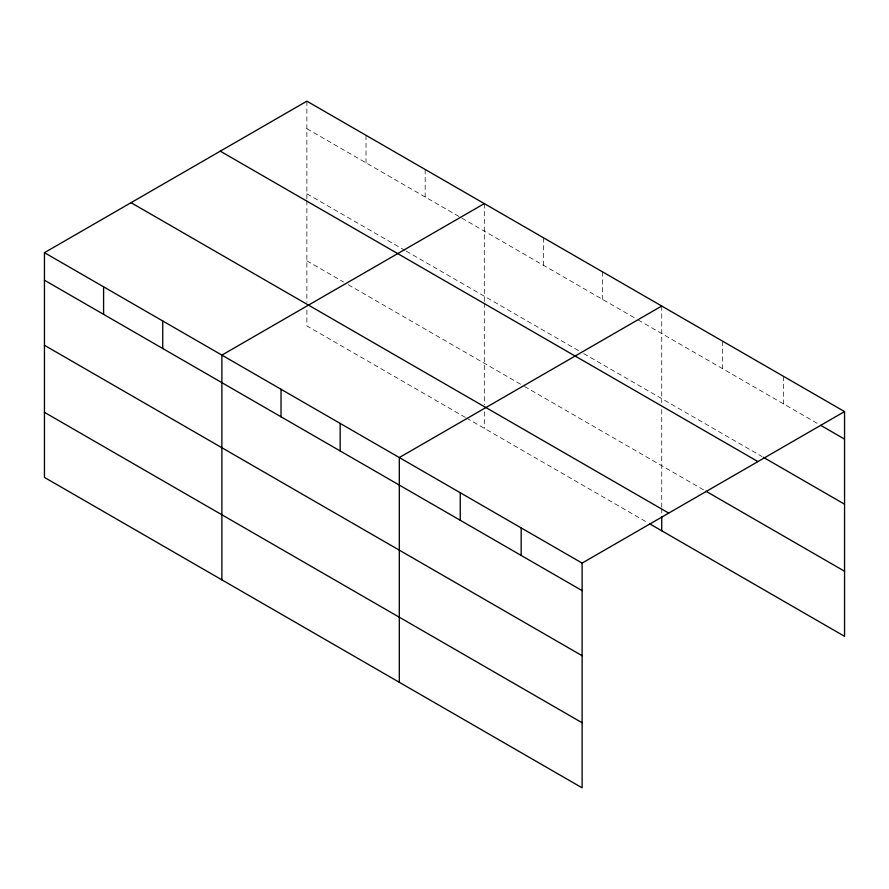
<?xml version="1.0" encoding="UTF-8"?>
<svg xmlns="http://www.w3.org/2000/svg" width="889" height="889" viewBox="0 0 889 889"><rect width="100%" height="100%" fill="white"/><g stroke="black" fill="none" stroke-linecap="round" stroke-linejoin="round"><path stroke-width="0.67" stroke-dasharray="4.45 3.33" d="M306.883 128.694L636.902 319.229M638.091 319.918L819.458 424.631M306.883 193.78L405.062 250.454M406.24 251.143L578.939 350.844M583.673 353.578L762.106 456.59M306.883 260.821L343.554 281.991M348.288 284.724L523.343 385.804M524.532 386.482L704.755 490.539M465.392 417.419L306.883 325.907L306.883 307.905M466.569 418.097L647.548 522.588M783.609 376.403L783.609 403.928M722.679 341.22L722.679 368.757M661.738 306.038L661.738 402.75M661.738 409.596L661.738 507.241M661.738 508.619L661.738 514.164M602.598 271.89L602.598 299.426M543.457 237.752L543.457 265.278M484.316 203.603L484.316 301.682M484.316 303.049L484.316 404.806M484.316 411.729L484.316 428.342M425.175 169.455L425.175 196.991M366.024 135.306L366.024 162.843M306.883 101.168L306.883 199.247M306.883 200.614L306.883 302.36"/><path stroke-width="1.33" d="M44.45 252.676L582.117 563.093L582.117 787.832L44.45 477.415L44.45 252.676L306.883 101.168L844.55 411.585L844.55 636.324L649.915 523.954M484.316 203.603L221.883 355.122L221.883 579.861M661.738 306.038L399.305 457.557L399.305 682.296M582.117 563.093L844.55 411.585M820.658 425.32L844.55 439.11M763.307 457.279L844.55 504.196M220.283 151.163L757.95 461.58M705.955 491.228L844.55 571.238M131.05 202.681L668.717 513.097M44.45 280.213L582.117 590.629M44.45 345.288L582.117 655.704M44.45 412.34L582.117 722.757M661.738 516.931L661.738 530.777M521.176 527.922L521.176 555.447M460.246 492.739L460.246 520.265M340.165 423.408L340.165 450.945M281.024 389.26L281.024 416.797M162.731 320.973L162.731 348.499M103.591 286.825L103.591 314.362"/></g></svg>
